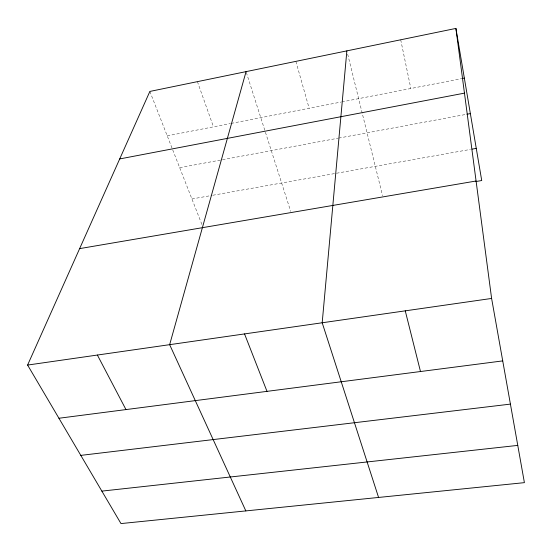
<?xml version="1.0" encoding="UTF-8"?>
<svg xmlns="http://www.w3.org/2000/svg" width="552" height="552" viewBox="0 0 552 552"><rect width="100%" height="100%" fill="white"/><g stroke="black" fill="none" stroke-linecap="round" stroke-linejoin="round"><path stroke-width="0.41" stroke-dasharray="2.76 2.07" d="M167.235 135.833L230.363 123.565M231.212 123.4L341.019 102.072M341.86 101.906L461.831 78.605M179.683 167.663L221.628 159.859M222.47 159.707L337.838 138.248M338.673 138.097L466.143 114.388M191.923 198.968L212.016 195.394M212.858 195.242L470.407 149.426M149.868 91.432L202.046 224.864M197.409 81.641L213.472 126.85M246.323 72.436L290.704 211.388M295.865 61.369L309.141 108.261M347.677 54.165L382.564 195.739M400.704 39.785L410.847 88.506"/><path stroke-width="0.83" d="M346.863 50.874L322.189 322.768L378.575 497.442M246.061 71.629L169.65 344.669L245.84 510.911M455.904 28.421L491.611 298.446L524.4 482.648L120.978 523.579L27.6 365.065L149.868 91.432L455.904 28.421L481.723 180.538L475.796 181.553M462.666 78.439L464.335 78.115M119.708 158.935L464.46 93.136M466.992 114.23L470.359 113.602M472.077 149.13L476.266 148.385M79.633 248.621L476.079 181.008M27.6 365.065L491.611 298.446M58.926 418.25L502.727 360.898M80.806 455.379L510.421 404.112M101.851 491.114L517.769 445.395M97.38 355.046L125.973 409.584M244.536 333.919L267.002 391.361M405.258 310.845L420.493 371.524"/></g></svg>
